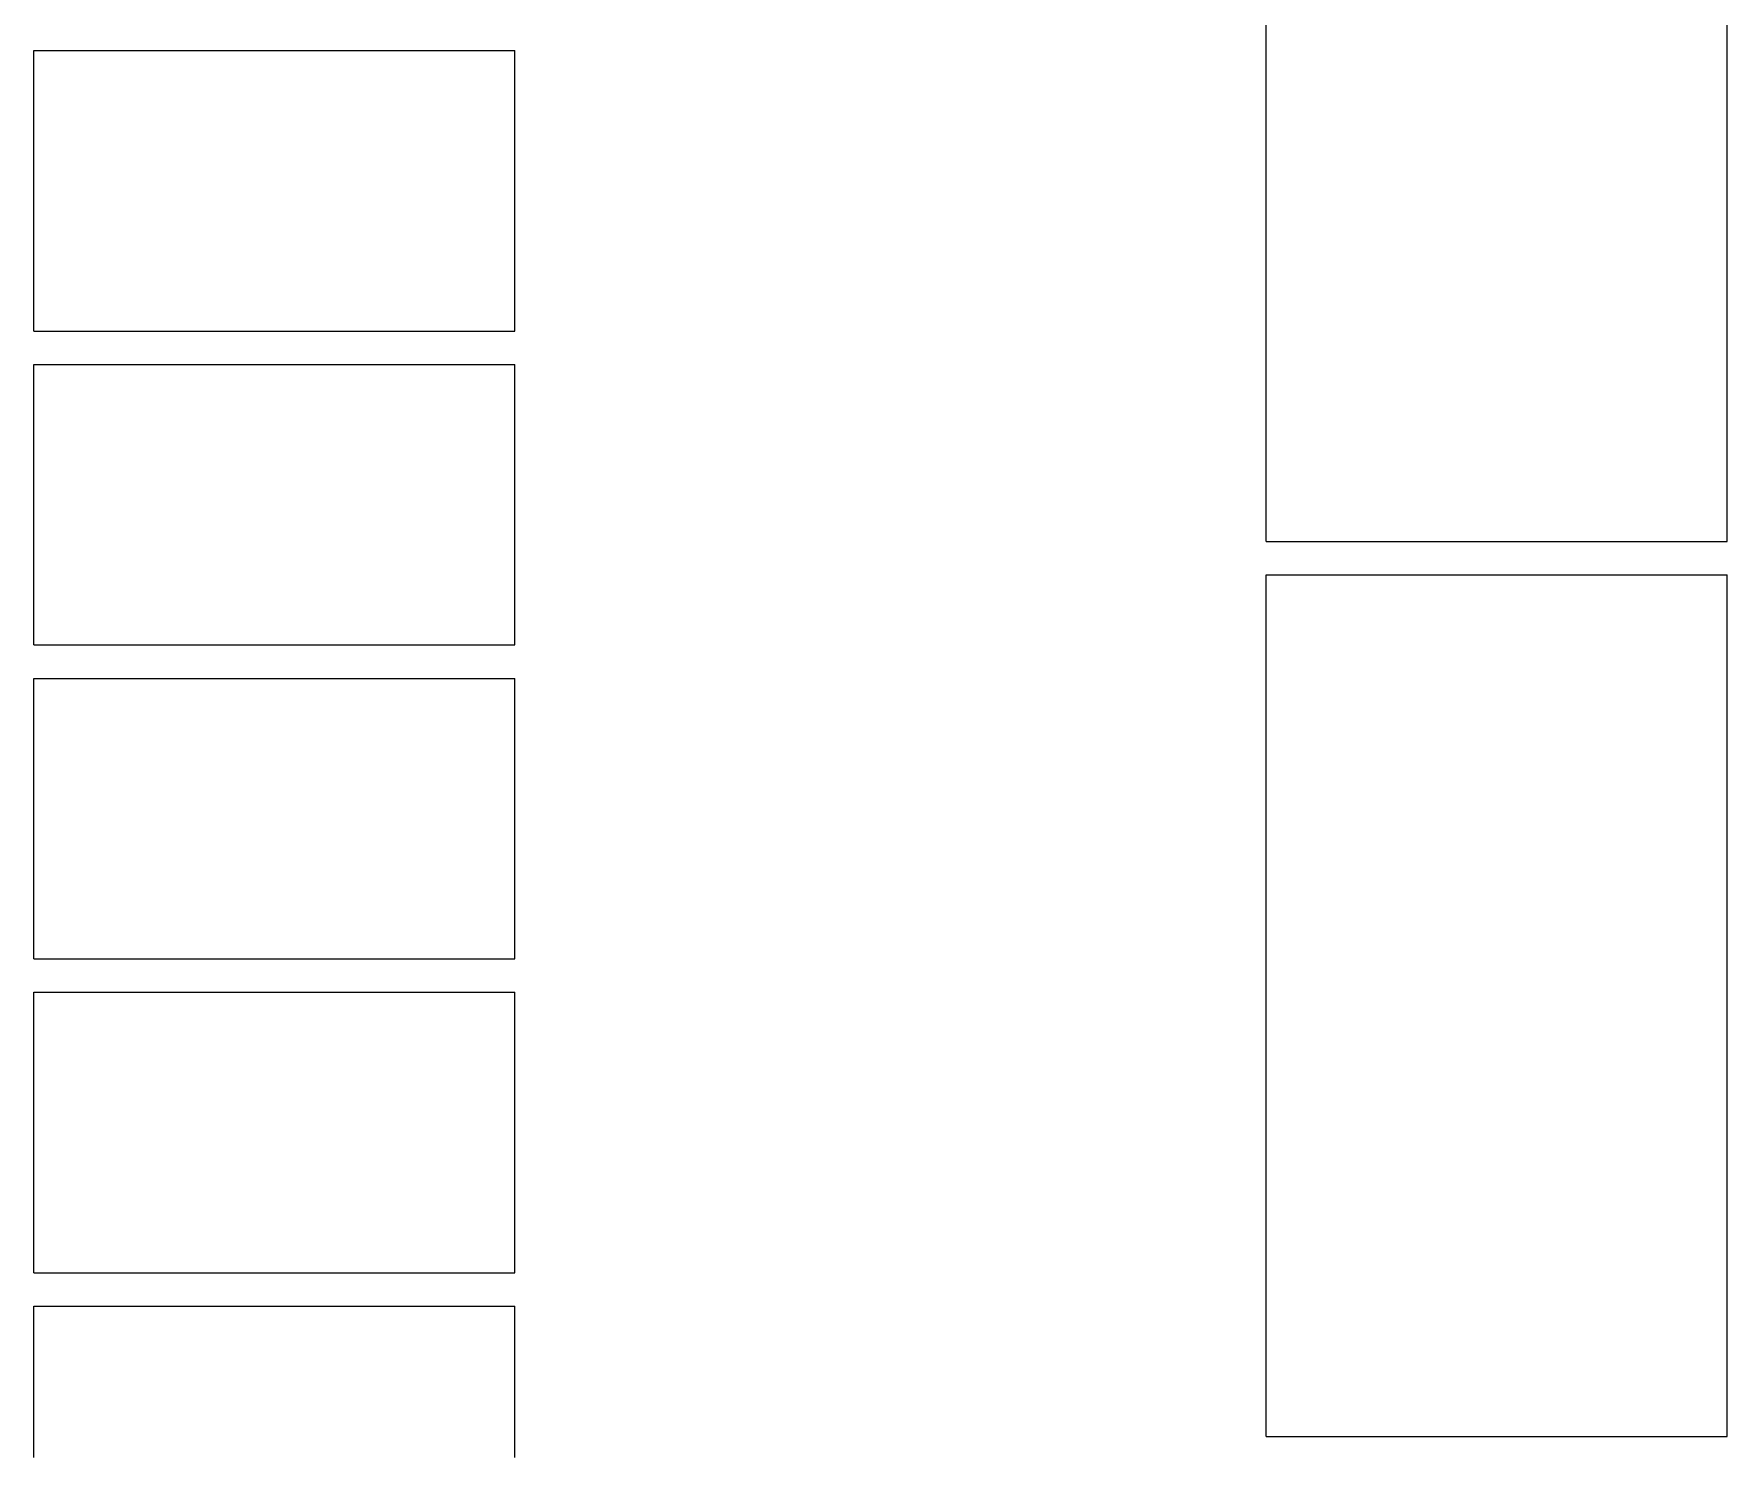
# Model space of a CAD drawing. Header units: metres. Extents: x -45 to 241, y 0 to 388.
# Drawn here: x -45.33 to -19.96, y 240.55 to 261.8 of the extents above; entities that cross this region are included whole.
import ezdxf

# ---------------------------------------------------------------- set-up
doc = ezdxf.new("R2010")
doc.units = ezdxf.units.M

msp = doc.modelspace()

# ---------------------------------------------------------------- linework, layer by layer
for points in [[(-26.868, 254.2), (-26.868, 254.405), (-26.868, 254.61), (-26.868, 254.814), (-26.868, 255.019), (-26.868, 255.224), (-26.868, 255.429), (-26.868, 255.633), (-26.868, 255.838), (-26.868, 256.043), (-26.868, 256.248), (-26.868, 256.452), (-26.868, 256.657), (-26.868, 256.862), (-26.868, 257.067), (-26.868, 257.271), (-26.868, 257.476), (-26.868, 257.681), (-26.868, 257.886), (-26.868, 258.09), (-26.868, 258.295), (-26.868, 258.5), (-26.868, 258.705), (-26.868, 258.91), (-26.868, 259.114), (-26.868, 259.319), (-26.868, 259.524), (-26.868, 259.729), (-26.868, 259.933), (-26.868, 260.138), (-26.868, 260.343), (-26.868, 260.548), (-26.868, 260.752), (-26.868, 260.957), (-26.868, 261.162), (-26.868, 261.367), (-26.868, 261.571), (-26.868, 261.776), (-26.868, 261.981)], [(-19.964, 254.2), (-19.964, 254.405), (-19.964, 254.61), (-19.964, 254.814), (-19.964, 255.019), (-19.964, 255.224), (-19.964, 255.429), (-19.964, 255.633), (-19.964, 255.838), (-19.964, 256.043), (-19.964, 256.248), (-19.964, 256.452), (-19.964, 256.657), (-19.964, 256.862), (-19.964, 257.067), (-19.964, 257.271), (-19.964, 257.476), (-19.964, 257.681), (-19.964, 257.886), (-19.964, 258.09), (-19.964, 258.295), (-19.964, 258.5), (-19.964, 258.705), (-19.964, 258.91), (-19.964, 259.114), (-19.964, 259.319), (-19.964, 259.524), (-19.964, 259.729), (-19.964, 259.933), (-19.964, 260.138), (-19.964, 260.343), (-19.964, 260.548), (-19.964, 260.752), (-19.964, 260.957), (-19.964, 261.162), (-19.964, 261.367), (-19.964, 261.571), (-19.964, 261.776), (-19.964, 261.981)], [(-45.325, 257.35), (-45.325, 257.417), (-45.325, 257.483), (-45.325, 257.55), (-45.325, 257.617), (-45.325, 257.683), (-45.325, 257.75), (-45.325, 257.817), (-45.325, 257.883), (-45.325, 257.95), (-45.325, 258.017), (-45.325, 258.083), (-45.325, 258.15), (-45.325, 258.217), (-45.325, 258.283), (-45.325, 258.35), (-45.325, 258.417), (-45.325, 258.483), (-45.325, 258.55), (-45.325, 258.617), (-45.325, 258.683), (-45.325, 258.75), (-45.325, 258.817), (-45.325, 258.883), (-45.325, 258.95), (-45.325, 259.017), (-45.325, 259.083), (-45.325, 259.15), (-45.325, 259.217), (-45.325, 259.283), (-45.325, 259.35), (-45.325, 259.417), (-45.325, 259.483), (-45.325, 259.55), (-45.325, 259.617), (-45.325, 259.683), (-45.325, 259.75), (-45.325, 259.817), (-45.325, 259.883), (-45.325, 259.95), (-45.325, 260.017), (-45.325, 260.083), (-45.325, 260.15), (-45.325, 260.217), (-45.325, 260.283), (-45.325, 260.35), (-45.325, 260.417), (-45.325, 260.483), (-45.325, 260.55), (-45.325, 260.617), (-45.325, 260.683), (-45.325, 260.75), (-45.325, 260.817), (-45.325, 260.883), (-45.325, 260.95), (-45.325, 261.017), (-45.325, 261.083), (-45.325, 261.15), (-45.325, 261.217), (-45.325, 261.283), (-45.325, 261.35), (-45.325, 261.417), (-45.325, 261.483), (-45.325, 261.55)], [(-45.325, 261.55), (-45.211, 261.55), (-45.096, 261.55), (-44.982, 261.55), (-44.868, 261.55), (-44.753, 261.55), (-44.639, 261.55), (-44.525, 261.55), (-44.411, 261.55), (-44.296, 261.55), (-44.182, 261.55), (-44.068, 261.55), (-43.953, 261.55), (-43.839, 261.55), (-43.725, 261.55), (-43.61, 261.55), (-43.496, 261.55), (-43.382, 261.55), (-43.267, 261.55), (-43.153, 261.55), (-43.039, 261.55), (-42.924, 261.55), (-42.81, 261.55), (-42.696, 261.55), (-42.581, 261.55), (-42.467, 261.55), (-42.353, 261.55), (-42.238, 261.55), (-42.124, 261.55), (-42.01, 261.55), (-41.895, 261.55), (-41.781, 261.55), (-41.667, 261.55), (-41.552, 261.55), (-41.438, 261.55), (-41.324, 261.55), (-41.209, 261.55), (-41.095, 261.55), (-40.981, 261.55), (-40.866, 261.55), (-40.752, 261.55), (-40.638, 261.55), (-40.523, 261.55), (-40.409, 261.55), (-40.295, 261.55), (-40.18, 261.55), (-40.066, 261.55), (-39.952, 261.55), (-39.838, 261.55), (-39.723, 261.55), (-39.609, 261.55), (-39.495, 261.55), (-39.38, 261.55), (-39.266, 261.55), (-39.152, 261.55), (-39.037, 261.55), (-38.923, 261.55), (-38.809, 261.55), (-38.694, 261.55), (-38.58, 261.55), (-38.466, 261.55), (-38.351, 261.55), (-38.237, 261.55), (-38.123, 261.55)], [(-38.123, 257.35), (-38.123, 257.417), (-38.123, 257.483), (-38.123, 257.55), (-38.123, 257.617), (-38.123, 257.683), (-38.123, 257.75), (-38.123, 257.817), (-38.123, 257.883), (-38.123, 257.95), (-38.123, 258.017), (-38.123, 258.083), (-38.123, 258.15), (-38.123, 258.217), (-38.123, 258.283), (-38.123, 258.35), (-38.123, 258.417), (-38.123, 258.483), (-38.123, 258.55), (-38.123, 258.617), (-38.123, 258.683), (-38.123, 258.75), (-38.123, 258.817), (-38.123, 258.883), (-38.123, 258.95), (-38.123, 259.017), (-38.123, 259.083), (-38.123, 259.15), (-38.123, 259.217), (-38.123, 259.283), (-38.123, 259.35), (-38.123, 259.417), (-38.123, 259.483), (-38.123, 259.55), (-38.123, 259.617), (-38.123, 259.683), (-38.123, 259.75), (-38.123, 259.817), (-38.123, 259.883), (-38.123, 259.95), (-38.123, 260.017), (-38.123, 260.083), (-38.123, 260.15), (-38.123, 260.217), (-38.123, 260.283), (-38.123, 260.35), (-38.123, 260.417), (-38.123, 260.483), (-38.123, 260.55), (-38.123, 260.617), (-38.123, 260.683), (-38.123, 260.75), (-38.123, 260.817), (-38.123, 260.883), (-38.123, 260.95), (-38.123, 261.017), (-38.123, 261.083), (-38.123, 261.15), (-38.123, 261.217), (-38.123, 261.283), (-38.123, 261.35), (-38.123, 261.417), (-38.123, 261.483), (-38.123, 261.55)], [(-45.325, 257.35), (-45.211, 257.35), (-45.096, 257.35), (-44.982, 257.35), (-44.868, 257.35), (-44.753, 257.35), (-44.639, 257.35), (-44.525, 257.35), (-44.411, 257.35), (-44.296, 257.35), (-44.182, 257.35), (-44.068, 257.35), (-43.953, 257.35), (-43.839, 257.35), (-43.725, 257.35), (-43.61, 257.35), (-43.496, 257.35), (-43.382, 257.35), (-43.267, 257.35), (-43.153, 257.35), (-43.039, 257.35), (-42.924, 257.35), (-42.81, 257.35), (-42.696, 257.35), (-42.581, 257.35), (-42.467, 257.35), (-42.353, 257.35), (-42.238, 257.35), (-42.124, 257.35), (-42.01, 257.35), (-41.895, 257.35), (-41.781, 257.35), (-41.667, 257.35), (-41.552, 257.35), (-41.438, 257.35), (-41.324, 257.35), (-41.209, 257.35), (-41.095, 257.35), (-40.981, 257.35), (-40.866, 257.35), (-40.752, 257.35), (-40.638, 257.35), (-40.523, 257.35), (-40.409, 257.35), (-40.295, 257.35), (-40.18, 257.35), (-40.066, 257.35), (-39.952, 257.35), (-39.838, 257.35), (-39.723, 257.35), (-39.609, 257.35), (-39.495, 257.35), (-39.38, 257.35), (-39.266, 257.35), (-39.152, 257.35), (-39.037, 257.35), (-38.923, 257.35), (-38.809, 257.35), (-38.694, 257.35), (-38.58, 257.35), (-38.466, 257.35), (-38.351, 257.35), (-38.237, 257.35), (-38.123, 257.35)], [(-45.325, 252.65), (-45.325, 252.717), (-45.325, 252.783), (-45.325, 252.85), (-45.325, 252.917), (-45.325, 252.983), (-45.325, 253.05), (-45.325, 253.117), (-45.325, 253.183), (-45.325, 253.25), (-45.325, 253.317), (-45.325, 253.383), (-45.325, 253.45), (-45.325, 253.517), (-45.325, 253.583), (-45.325, 253.65), (-45.325, 253.717), (-45.325, 253.783), (-45.325, 253.85), (-45.325, 253.917), (-45.325, 253.983), (-45.325, 254.05), (-45.325, 254.117), (-45.325, 254.183), (-45.325, 254.25), (-45.325, 254.317), (-45.325, 254.383), (-45.325, 254.45), (-45.325, 254.517), (-45.325, 254.583), (-45.325, 254.65), (-45.325, 254.717), (-45.325, 254.783), (-45.325, 254.85), (-45.325, 254.917), (-45.325, 254.983), (-45.325, 255.05), (-45.325, 255.117), (-45.325, 255.183), (-45.325, 255.25), (-45.325, 255.317), (-45.325, 255.383), (-45.325, 255.45), (-45.325, 255.517), (-45.325, 255.583), (-45.325, 255.65), (-45.325, 255.717), (-45.325, 255.783), (-45.325, 255.85), (-45.325, 255.917), (-45.325, 255.983), (-45.325, 256.05), (-45.325, 256.117), (-45.325, 256.183), (-45.325, 256.25), (-45.325, 256.317), (-45.325, 256.383), (-45.325, 256.45), (-45.325, 256.517), (-45.325, 256.583), (-45.325, 256.65), (-45.325, 256.717), (-45.325, 256.783), (-45.325, 256.85)], [(-45.325, 256.85), (-45.211, 256.85), (-45.096, 256.85), (-44.982, 256.85), (-44.868, 256.85), (-44.753, 256.85), (-44.639, 256.85), (-44.525, 256.85), (-44.411, 256.85), (-44.296, 256.85), (-44.182, 256.85), (-44.068, 256.85), (-43.953, 256.85), (-43.839, 256.85), (-43.725, 256.85), (-43.61, 256.85), (-43.496, 256.85), (-43.382, 256.85), (-43.267, 256.85), (-43.153, 256.85), (-43.039, 256.85), (-42.924, 256.85), (-42.81, 256.85), (-42.696, 256.85), (-42.581, 256.85), (-42.467, 256.85), (-42.353, 256.85), (-42.238, 256.85), (-42.124, 256.85), (-42.01, 256.85), (-41.895, 256.85), (-41.781, 256.85), (-41.667, 256.85), (-41.552, 256.85), (-41.438, 256.85), (-41.324, 256.85), (-41.209, 256.85), (-41.095, 256.85), (-40.981, 256.85), (-40.866, 256.85), (-40.752, 256.85), (-40.638, 256.85), (-40.523, 256.85), (-40.409, 256.85), (-40.295, 256.85), (-40.18, 256.85), (-40.066, 256.85), (-39.952, 256.85), (-39.838, 256.85), (-39.723, 256.85), (-39.609, 256.85), (-39.495, 256.85), (-39.38, 256.85), (-39.266, 256.85), (-39.152, 256.85), (-39.037, 256.85), (-38.923, 256.85), (-38.809, 256.85), (-38.694, 256.85), (-38.58, 256.85), (-38.466, 256.85), (-38.351, 256.85), (-38.237, 256.85), (-38.123, 256.85)], [(-38.123, 252.65), (-38.123, 252.717), (-38.123, 252.783), (-38.123, 252.85), (-38.123, 252.917), (-38.123, 252.983), (-38.123, 253.05), (-38.123, 253.117), (-38.123, 253.183), (-38.123, 253.25), (-38.123, 253.317), (-38.123, 253.383), (-38.123, 253.45), (-38.123, 253.517), (-38.123, 253.583), (-38.123, 253.65), (-38.123, 253.717), (-38.123, 253.783), (-38.123, 253.85), (-38.123, 253.917), (-38.123, 253.983), (-38.123, 254.05), (-38.123, 254.117), (-38.123, 254.183), (-38.123, 254.25), (-38.123, 254.317), (-38.123, 254.383), (-38.123, 254.45), (-38.123, 254.517), (-38.123, 254.583), (-38.123, 254.65), (-38.123, 254.717), (-38.123, 254.783), (-38.123, 254.85), (-38.123, 254.917), (-38.123, 254.983), (-38.123, 255.05), (-38.123, 255.117), (-38.123, 255.183), (-38.123, 255.25), (-38.123, 255.317), (-38.123, 255.383), (-38.123, 255.45), (-38.123, 255.517), (-38.123, 255.583), (-38.123, 255.65), (-38.123, 255.717), (-38.123, 255.783), (-38.123, 255.85), (-38.123, 255.917), (-38.123, 255.983), (-38.123, 256.05), (-38.123, 256.117), (-38.123, 256.183), (-38.123, 256.25), (-38.123, 256.317), (-38.123, 256.383), (-38.123, 256.45), (-38.123, 256.517), (-38.123, 256.583), (-38.123, 256.65), (-38.123, 256.717), (-38.123, 256.783), (-38.123, 256.85)], [(-26.868, 254.2), (-26.758, 254.2), (-26.649, 254.2), (-26.539, 254.2), (-26.429, 254.2), (-26.32, 254.2), (-26.21, 254.2), (-26.101, 254.2), (-25.991, 254.2), (-25.881, 254.2), (-25.772, 254.2), (-25.662, 254.2), (-25.553, 254.2), (-25.443, 254.2), (-25.333, 254.2), (-25.224, 254.2), (-25.114, 254.2), (-25.005, 254.2), (-24.895, 254.2), (-24.786, 254.2), (-24.676, 254.2), (-24.566, 254.2), (-24.457, 254.2), (-24.347, 254.2), (-24.238, 254.2), (-24.128, 254.2), (-24.018, 254.2), (-23.909, 254.2), (-23.799, 254.2), (-23.69, 254.2), (-23.58, 254.2), (-23.47, 254.2), (-23.361, 254.2), (-23.251, 254.2), (-23.142, 254.2), (-23.032, 254.2), (-22.923, 254.2), (-22.813, 254.2), (-22.703, 254.2), (-22.594, 254.2), (-22.484, 254.2), (-22.375, 254.2), (-22.265, 254.2), (-22.155, 254.2), (-22.046, 254.2), (-21.936, 254.2), (-21.827, 254.2), (-21.717, 254.2), (-21.607, 254.2), (-21.498, 254.2), (-21.388, 254.2), (-21.279, 254.2), (-21.169, 254.2), (-21.06, 254.2), (-20.95, 254.2), (-20.84, 254.2), (-20.731, 254.2), (-20.621, 254.2), (-20.512, 254.2), (-20.402, 254.2), (-20.292, 254.2), (-20.183, 254.2), (-20.073, 254.2), (-19.964, 254.2)], [(-26.868, 240.8), (-26.868, 241.005), (-26.868, 241.21), (-26.868, 241.414), (-26.868, 241.619), (-26.868, 241.824), (-26.868, 242.029), (-26.868, 242.233), (-26.868, 242.438), (-26.868, 242.643), (-26.868, 242.848), (-26.868, 243.052), (-26.868, 243.257), (-26.868, 243.462), (-26.868, 243.667), (-26.868, 243.871), (-26.868, 244.076), (-26.868, 244.281), (-26.868, 244.486), (-26.868, 244.69), (-26.868, 244.895), (-26.868, 245.1), (-26.868, 245.305), (-26.868, 245.51), (-26.868, 245.714), (-26.868, 245.919), (-26.868, 246.124), (-26.868, 246.329), (-26.868, 246.533), (-26.868, 246.738), (-26.868, 246.943), (-26.868, 247.148), (-26.868, 247.352), (-26.868, 247.557), (-26.868, 247.762), (-26.868, 247.967), (-26.868, 248.171), (-26.868, 248.376), (-26.868, 248.581), (-26.868, 248.786), (-26.868, 248.99), (-26.868, 249.195), (-26.868, 249.4), (-26.868, 249.605), (-26.868, 249.81), (-26.868, 250.014), (-26.868, 250.219), (-26.868, 250.424), (-26.868, 250.629), (-26.868, 250.833), (-26.868, 251.038), (-26.868, 251.243), (-26.868, 251.448), (-26.868, 251.652), (-26.868, 251.857), (-26.868, 252.062), (-26.868, 252.267), (-26.868, 252.471), (-26.868, 252.676), (-26.868, 252.881), (-26.868, 253.086), (-26.868, 253.29), (-26.868, 253.495), (-26.868, 253.7)], [(-26.868, 253.7), (-26.758, 253.7), (-26.649, 253.7), (-26.539, 253.7), (-26.429, 253.7), (-26.32, 253.7), (-26.21, 253.7), (-26.101, 253.7), (-25.991, 253.7), (-25.881, 253.7), (-25.772, 253.7), (-25.662, 253.7), (-25.553, 253.7), (-25.443, 253.7), (-25.333, 253.7), (-25.224, 253.7), (-25.114, 253.7), (-25.005, 253.7), (-24.895, 253.7), (-24.786, 253.7), (-24.676, 253.7), (-24.566, 253.7), (-24.457, 253.7), (-24.347, 253.7), (-24.238, 253.7), (-24.128, 253.7), (-24.018, 253.7), (-23.909, 253.7), (-23.799, 253.7), (-23.69, 253.7), (-23.58, 253.7), (-23.47, 253.7), (-23.361, 253.7), (-23.251, 253.7), (-23.142, 253.7), (-23.032, 253.7), (-22.923, 253.7), (-22.813, 253.7), (-22.703, 253.7), (-22.594, 253.7), (-22.484, 253.7), (-22.375, 253.7), (-22.265, 253.7), (-22.155, 253.7), (-22.046, 253.7), (-21.936, 253.7), (-21.827, 253.7), (-21.717, 253.7), (-21.607, 253.7), (-21.498, 253.7), (-21.388, 253.7), (-21.279, 253.7), (-21.169, 253.7), (-21.06, 253.7), (-20.95, 253.7), (-20.84, 253.7), (-20.731, 253.7), (-20.621, 253.7), (-20.512, 253.7), (-20.402, 253.7), (-20.292, 253.7), (-20.183, 253.7), (-20.073, 253.7), (-19.964, 253.7)], [(-19.964, 240.8), (-19.964, 241.005), (-19.964, 241.21), (-19.964, 241.414), (-19.964, 241.619), (-19.964, 241.824), (-19.964, 242.029), (-19.964, 242.233), (-19.964, 242.438), (-19.964, 242.643), (-19.964, 242.848), (-19.964, 243.052), (-19.964, 243.257), (-19.964, 243.462), (-19.964, 243.667), (-19.964, 243.871), (-19.964, 244.076), (-19.964, 244.281), (-19.964, 244.486), (-19.964, 244.69), (-19.964, 244.895), (-19.964, 245.1), (-19.964, 245.305), (-19.964, 245.51), (-19.964, 245.714), (-19.964, 245.919), (-19.964, 246.124), (-19.964, 246.329), (-19.964, 246.533), (-19.964, 246.738), (-19.964, 246.943), (-19.964, 247.148), (-19.964, 247.352), (-19.964, 247.557), (-19.964, 247.762), (-19.964, 247.967), (-19.964, 248.171), (-19.964, 248.376), (-19.964, 248.581), (-19.964, 248.786), (-19.964, 248.99), (-19.964, 249.195), (-19.964, 249.4), (-19.964, 249.605), (-19.964, 249.81), (-19.964, 250.014), (-19.964, 250.219), (-19.964, 250.424), (-19.964, 250.629), (-19.964, 250.833), (-19.964, 251.038), (-19.964, 251.243), (-19.964, 251.448), (-19.964, 251.652), (-19.964, 251.857), (-19.964, 252.062), (-19.964, 252.267), (-19.964, 252.471), (-19.964, 252.676), (-19.964, 252.881), (-19.964, 253.086), (-19.964, 253.29), (-19.964, 253.495), (-19.964, 253.7)], [(-45.325, 252.65), (-45.211, 252.65), (-45.096, 252.65), (-44.982, 252.65), (-44.868, 252.65), (-44.753, 252.65), (-44.639, 252.65), (-44.525, 252.65), (-44.411, 252.65), (-44.296, 252.65), (-44.182, 252.65), (-44.068, 252.65), (-43.953, 252.65), (-43.839, 252.65), (-43.725, 252.65), (-43.61, 252.65), (-43.496, 252.65), (-43.382, 252.65), (-43.267, 252.65), (-43.153, 252.65), (-43.039, 252.65), (-42.924, 252.65), (-42.81, 252.65), (-42.696, 252.65), (-42.581, 252.65), (-42.467, 252.65), (-42.353, 252.65), (-42.238, 252.65), (-42.124, 252.65), (-42.01, 252.65), (-41.895, 252.65), (-41.781, 252.65), (-41.667, 252.65), (-41.552, 252.65), (-41.438, 252.65), (-41.324, 252.65), (-41.209, 252.65), (-41.095, 252.65), (-40.981, 252.65), (-40.866, 252.65), (-40.752, 252.65), (-40.638, 252.65), (-40.523, 252.65), (-40.409, 252.65), (-40.295, 252.65), (-40.18, 252.65), (-40.066, 252.65), (-39.952, 252.65), (-39.838, 252.65), (-39.723, 252.65), (-39.609, 252.65), (-39.495, 252.65), (-39.38, 252.65), (-39.266, 252.65), (-39.152, 252.65), (-39.037, 252.65), (-38.923, 252.65), (-38.809, 252.65), (-38.694, 252.65), (-38.58, 252.65), (-38.466, 252.65), (-38.351, 252.65), (-38.237, 252.65), (-38.123, 252.65)], [(-45.325, 247.95), (-45.325, 248.017), (-45.325, 248.083), (-45.325, 248.15), (-45.325, 248.217), (-45.325, 248.283), (-45.325, 248.35), (-45.325, 248.417), (-45.325, 248.483), (-45.325, 248.55), (-45.325, 248.617), (-45.325, 248.683), (-45.325, 248.75), (-45.325, 248.817), (-45.325, 248.883), (-45.325, 248.95), (-45.325, 249.017), (-45.325, 249.083), (-45.325, 249.15), (-45.325, 249.217), (-45.325, 249.283), (-45.325, 249.35), (-45.325, 249.417), (-45.325, 249.483), (-45.325, 249.55), (-45.325, 249.617), (-45.325, 249.683), (-45.325, 249.75), (-45.325, 249.817), (-45.325, 249.883), (-45.325, 249.95), (-45.325, 250.017), (-45.325, 250.083), (-45.325, 250.15), (-45.325, 250.217), (-45.325, 250.283), (-45.325, 250.35), (-45.325, 250.417), (-45.325, 250.483), (-45.325, 250.55), (-45.325, 250.617), (-45.325, 250.683), (-45.325, 250.75), (-45.325, 250.817), (-45.325, 250.883), (-45.325, 250.95), (-45.325, 251.017), (-45.325, 251.083), (-45.325, 251.15), (-45.325, 251.217), (-45.325, 251.283), (-45.325, 251.35), (-45.325, 251.417), (-45.325, 251.483), (-45.325, 251.55), (-45.325, 251.617), (-45.325, 251.683), (-45.325, 251.75), (-45.325, 251.817), (-45.325, 251.883), (-45.325, 251.95), (-45.325, 252.017), (-45.325, 252.083), (-45.325, 252.15)], [(-45.325, 252.15), (-45.211, 252.15), (-45.096, 252.15), (-44.982, 252.15), (-44.868, 252.15), (-44.753, 252.15), (-44.639, 252.15), (-44.525, 252.15), (-44.411, 252.15), (-44.296, 252.15), (-44.182, 252.15), (-44.068, 252.15), (-43.953, 252.15), (-43.839, 252.15), (-43.725, 252.15), (-43.61, 252.15), (-43.496, 252.15), (-43.382, 252.15), (-43.267, 252.15), (-43.153, 252.15), (-43.039, 252.15), (-42.924, 252.15), (-42.81, 252.15), (-42.696, 252.15), (-42.581, 252.15), (-42.467, 252.15), (-42.353, 252.15), (-42.238, 252.15), (-42.124, 252.15), (-42.01, 252.15), (-41.895, 252.15), (-41.781, 252.15), (-41.667, 252.15), (-41.552, 252.15), (-41.438, 252.15), (-41.324, 252.15), (-41.209, 252.15), (-41.095, 252.15), (-40.981, 252.15), (-40.866, 252.15), (-40.752, 252.15), (-40.638, 252.15), (-40.523, 252.15), (-40.409, 252.15), (-40.295, 252.15), (-40.18, 252.15), (-40.066, 252.15), (-39.952, 252.15), (-39.838, 252.15), (-39.723, 252.15), (-39.609, 252.15), (-39.495, 252.15), (-39.38, 252.15), (-39.266, 252.15), (-39.152, 252.15), (-39.037, 252.15), (-38.923, 252.15), (-38.809, 252.15), (-38.694, 252.15), (-38.58, 252.15), (-38.466, 252.15), (-38.351, 252.15), (-38.237, 252.15), (-38.123, 252.15)], [(-38.123, 247.95), (-38.123, 248.017), (-38.123, 248.083), (-38.123, 248.15), (-38.123, 248.217), (-38.123, 248.283), (-38.123, 248.35), (-38.123, 248.417), (-38.123, 248.483), (-38.123, 248.55), (-38.123, 248.617), (-38.123, 248.683), (-38.123, 248.75), (-38.123, 248.817), (-38.123, 248.883), (-38.123, 248.95), (-38.123, 249.017), (-38.123, 249.083), (-38.123, 249.15), (-38.123, 249.217), (-38.123, 249.283), (-38.123, 249.35), (-38.123, 249.417), (-38.123, 249.483), (-38.123, 249.55), (-38.123, 249.617), (-38.123, 249.683), (-38.123, 249.75), (-38.123, 249.817), (-38.123, 249.883), (-38.123, 249.95), (-38.123, 250.017), (-38.123, 250.083), (-38.123, 250.15), (-38.123, 250.217), (-38.123, 250.283), (-38.123, 250.35), (-38.123, 250.417), (-38.123, 250.483), (-38.123, 250.55), (-38.123, 250.617), (-38.123, 250.683), (-38.123, 250.75), (-38.123, 250.817), (-38.123, 250.883), (-38.123, 250.95), (-38.123, 251.017), (-38.123, 251.083), (-38.123, 251.15), (-38.123, 251.217), (-38.123, 251.283), (-38.123, 251.35), (-38.123, 251.417), (-38.123, 251.483), (-38.123, 251.55), (-38.123, 251.617), (-38.123, 251.683), (-38.123, 251.75), (-38.123, 251.817), (-38.123, 251.883), (-38.123, 251.95), (-38.123, 252.017), (-38.123, 252.083), (-38.123, 252.15)], [(-45.325, 247.95), (-45.211, 247.95), (-45.096, 247.95), (-44.982, 247.95), (-44.868, 247.95), (-44.753, 247.95), (-44.639, 247.95), (-44.525, 247.95), (-44.411, 247.95), (-44.296, 247.95), (-44.182, 247.95), (-44.068, 247.95), (-43.953, 247.95), (-43.839, 247.95), (-43.725, 247.95), (-43.61, 247.95), (-43.496, 247.95), (-43.382, 247.95), (-43.267, 247.95), (-43.153, 247.95), (-43.039, 247.95), (-42.924, 247.95), (-42.81, 247.95), (-42.696, 247.95), (-42.581, 247.95), (-42.467, 247.95), (-42.353, 247.95), (-42.238, 247.95), (-42.124, 247.95), (-42.01, 247.95), (-41.895, 247.95), (-41.781, 247.95), (-41.667, 247.95), (-41.552, 247.95), (-41.438, 247.95), (-41.324, 247.95), (-41.209, 247.95), (-41.095, 247.95), (-40.981, 247.95), (-40.866, 247.95), (-40.752, 247.95), (-40.638, 247.95), (-40.523, 247.95), (-40.409, 247.95), (-40.295, 247.95), (-40.18, 247.95), (-40.066, 247.95), (-39.952, 247.95), (-39.838, 247.95), (-39.723, 247.95), (-39.609, 247.95), (-39.495, 247.95), (-39.38, 247.95), (-39.266, 247.95), (-39.152, 247.95), (-39.037, 247.95), (-38.923, 247.95), (-38.809, 247.95), (-38.694, 247.95), (-38.58, 247.95), (-38.466, 247.95), (-38.351, 247.95), (-38.237, 247.95), (-38.123, 247.95)], [(-45.325, 243.25), (-45.325, 243.317), (-45.325, 243.383), (-45.325, 243.45), (-45.325, 243.517), (-45.325, 243.583), (-45.325, 243.65), (-45.325, 243.717), (-45.325, 243.783), (-45.325, 243.85), (-45.325, 243.917), (-45.325, 243.983), (-45.325, 244.05), (-45.325, 244.117), (-45.325, 244.183), (-45.325, 244.25), (-45.325, 244.317), (-45.325, 244.383), (-45.325, 244.45), (-45.325, 244.517), (-45.325, 244.583), (-45.325, 244.65), (-45.325, 244.717), (-45.325, 244.783), (-45.325, 244.85), (-45.325, 244.917), (-45.325, 244.983), (-45.325, 245.05), (-45.325, 245.117), (-45.325, 245.183), (-45.325, 245.25), (-45.325, 245.317), (-45.325, 245.383), (-45.325, 245.45), (-45.325, 245.517), (-45.325, 245.583), (-45.325, 245.65), (-45.325, 245.717), (-45.325, 245.783), (-45.325, 245.85), (-45.325, 245.917), (-45.325, 245.983), (-45.325, 246.05), (-45.325, 246.117), (-45.325, 246.183), (-45.325, 246.25), (-45.325, 246.317), (-45.325, 246.383), (-45.325, 246.45), (-45.325, 246.517), (-45.325, 246.583), (-45.325, 246.65), (-45.325, 246.717), (-45.325, 246.783), (-45.325, 246.85), (-45.325, 246.917), (-45.325, 246.983), (-45.325, 247.05), (-45.325, 247.117), (-45.325, 247.183), (-45.325, 247.25), (-45.325, 247.317), (-45.325, 247.383), (-45.325, 247.45)], [(-45.325, 247.45), (-45.211, 247.45), (-45.096, 247.45), (-44.982, 247.45), (-44.868, 247.45), (-44.753, 247.45), (-44.639, 247.45), (-44.525, 247.45), (-44.411, 247.45), (-44.296, 247.45), (-44.182, 247.45), (-44.068, 247.45), (-43.953, 247.45), (-43.839, 247.45), (-43.725, 247.45), (-43.61, 247.45), (-43.496, 247.45), (-43.382, 247.45), (-43.267, 247.45), (-43.153, 247.45), (-43.039, 247.45), (-42.924, 247.45), (-42.81, 247.45), (-42.696, 247.45), (-42.581, 247.45), (-42.467, 247.45), (-42.353, 247.45), (-42.238, 247.45), (-42.124, 247.45), (-42.01, 247.45), (-41.895, 247.45), (-41.781, 247.45), (-41.667, 247.45), (-41.552, 247.45), (-41.438, 247.45), (-41.324, 247.45), (-41.209, 247.45), (-41.095, 247.45), (-40.981, 247.45), (-40.866, 247.45), (-40.752, 247.45), (-40.638, 247.45), (-40.523, 247.45), (-40.409, 247.45), (-40.295, 247.45), (-40.18, 247.45), (-40.066, 247.45), (-39.952, 247.45), (-39.838, 247.45), (-39.723, 247.45), (-39.609, 247.45), (-39.495, 247.45), (-39.38, 247.45), (-39.266, 247.45), (-39.152, 247.45), (-39.037, 247.45), (-38.923, 247.45), (-38.809, 247.45), (-38.694, 247.45), (-38.58, 247.45), (-38.466, 247.45), (-38.351, 247.45), (-38.237, 247.45), (-38.123, 247.45)], [(-38.123, 243.25), (-38.123, 243.317), (-38.123, 243.383), (-38.123, 243.45), (-38.123, 243.517), (-38.123, 243.583), (-38.123, 243.65), (-38.123, 243.717), (-38.123, 243.783), (-38.123, 243.85), (-38.123, 243.917), (-38.123, 243.983), (-38.123, 244.05), (-38.123, 244.117), (-38.123, 244.183), (-38.123, 244.25), (-38.123, 244.317), (-38.123, 244.383), (-38.123, 244.45), (-38.123, 244.517), (-38.123, 244.583), (-38.123, 244.65), (-38.123, 244.717), (-38.123, 244.783), (-38.123, 244.85), (-38.123, 244.917), (-38.123, 244.983), (-38.123, 245.05), (-38.123, 245.117), (-38.123, 245.183), (-38.123, 245.25), (-38.123, 245.317), (-38.123, 245.383), (-38.123, 245.45), (-38.123, 245.517), (-38.123, 245.583), (-38.123, 245.65), (-38.123, 245.717), (-38.123, 245.783), (-38.123, 245.85), (-38.123, 245.917), (-38.123, 245.983), (-38.123, 246.05), (-38.123, 246.117), (-38.123, 246.183), (-38.123, 246.25), (-38.123, 246.317), (-38.123, 246.383), (-38.123, 246.45), (-38.123, 246.517), (-38.123, 246.583), (-38.123, 246.65), (-38.123, 246.717), (-38.123, 246.783), (-38.123, 246.85), (-38.123, 246.917), (-38.123, 246.983), (-38.123, 247.05), (-38.123, 247.117), (-38.123, 247.183), (-38.123, 247.25), (-38.123, 247.317), (-38.123, 247.383), (-38.123, 247.45)], [(-45.325, 243.25), (-45.211, 243.25), (-45.096, 243.25), (-44.982, 243.25), (-44.868, 243.25), (-44.753, 243.25), (-44.639, 243.25), (-44.525, 243.25), (-44.411, 243.25), (-44.296, 243.25), (-44.182, 243.25), (-44.068, 243.25), (-43.953, 243.25), (-43.839, 243.25), (-43.725, 243.25), (-43.61, 243.25), (-43.496, 243.25), (-43.382, 243.25), (-43.267, 243.25), (-43.153, 243.25), (-43.039, 243.25), (-42.924, 243.25), (-42.81, 243.25), (-42.696, 243.25), (-42.581, 243.25), (-42.467, 243.25), (-42.353, 243.25), (-42.238, 243.25), (-42.124, 243.25), (-42.01, 243.25), (-41.895, 243.25), (-41.781, 243.25), (-41.667, 243.25), (-41.552, 243.25), (-41.438, 243.25), (-41.324, 243.25), (-41.209, 243.25), (-41.095, 243.25), (-40.981, 243.25), (-40.866, 243.25), (-40.752, 243.25), (-40.638, 243.25), (-40.523, 243.25), (-40.409, 243.25), (-40.295, 243.25), (-40.18, 243.25), (-40.066, 243.25), (-39.952, 243.25), (-39.838, 243.25), (-39.723, 243.25), (-39.609, 243.25), (-39.495, 243.25), (-39.38, 243.25), (-39.266, 243.25), (-39.152, 243.25), (-39.037, 243.25), (-38.923, 243.25), (-38.809, 243.25), (-38.694, 243.25), (-38.58, 243.25), (-38.466, 243.25), (-38.351, 243.25), (-38.237, 243.25), (-38.123, 243.25)], [(-45.325, 240.483), (-45.325, 240.55), (-45.325, 240.617), (-45.325, 240.683), (-45.325, 240.75), (-45.325, 240.817), (-45.325, 240.883), (-45.325, 240.95), (-45.325, 241.017), (-45.325, 241.083), (-45.325, 241.15), (-45.325, 241.217), (-45.325, 241.283), (-45.325, 241.35), (-45.325, 241.417), (-45.325, 241.483), (-45.325, 241.55), (-45.325, 241.617), (-45.325, 241.683), (-45.325, 241.75), (-45.325, 241.817), (-45.325, 241.883), (-45.325, 241.95), (-45.325, 242.017), (-45.325, 242.083), (-45.325, 242.15), (-45.325, 242.217), (-45.325, 242.283), (-45.325, 242.35), (-45.325, 242.417), (-45.325, 242.483), (-45.325, 242.55), (-45.325, 242.617), (-45.325, 242.683), (-45.325, 242.75)], [(-45.325, 242.75), (-45.211, 242.75), (-45.096, 242.75), (-44.982, 242.75), (-44.868, 242.75), (-44.753, 242.75), (-44.639, 242.75), (-44.525, 242.75), (-44.411, 242.75), (-44.296, 242.75), (-44.182, 242.75), (-44.068, 242.75), (-43.953, 242.75), (-43.839, 242.75), (-43.725, 242.75), (-43.61, 242.75), (-43.496, 242.75), (-43.382, 242.75), (-43.267, 242.75), (-43.153, 242.75), (-43.039, 242.75), (-42.924, 242.75), (-42.81, 242.75), (-42.696, 242.75), (-42.581, 242.75), (-42.467, 242.75), (-42.353, 242.75), (-42.238, 242.75), (-42.124, 242.75), (-42.01, 242.75), (-41.895, 242.75), (-41.781, 242.75), (-41.667, 242.75), (-41.552, 242.75), (-41.438, 242.75), (-41.324, 242.75), (-41.209, 242.75), (-41.095, 242.75), (-40.981, 242.75), (-40.866, 242.75), (-40.752, 242.75), (-40.638, 242.75), (-40.523, 242.75), (-40.409, 242.75), (-40.295, 242.75), (-40.18, 242.75), (-40.066, 242.75), (-39.952, 242.75), (-39.838, 242.75), (-39.723, 242.75), (-39.609, 242.75), (-39.495, 242.75), (-39.38, 242.75), (-39.266, 242.75), (-39.152, 242.75), (-39.037, 242.75), (-38.923, 242.75), (-38.809, 242.75), (-38.694, 242.75), (-38.58, 242.75), (-38.466, 242.75), (-38.351, 242.75), (-38.237, 242.75), (-38.123, 242.75)], [(-38.123, 240.483), (-38.123, 240.55), (-38.123, 240.617), (-38.123, 240.683), (-38.123, 240.75), (-38.123, 240.817), (-38.123, 240.883), (-38.123, 240.95), (-38.123, 241.017), (-38.123, 241.083), (-38.123, 241.15), (-38.123, 241.217), (-38.123, 241.283), (-38.123, 241.35), (-38.123, 241.417), (-38.123, 241.483), (-38.123, 241.55), (-38.123, 241.617), (-38.123, 241.683), (-38.123, 241.75), (-38.123, 241.817), (-38.123, 241.883), (-38.123, 241.95), (-38.123, 242.017), (-38.123, 242.083), (-38.123, 242.15), (-38.123, 242.217), (-38.123, 242.283), (-38.123, 242.35), (-38.123, 242.417), (-38.123, 242.483), (-38.123, 242.55), (-38.123, 242.617), (-38.123, 242.683), (-38.123, 242.75)], [(-26.868, 240.8), (-26.758, 240.8), (-26.649, 240.8), (-26.539, 240.8), (-26.429, 240.8), (-26.32, 240.8), (-26.21, 240.8), (-26.101, 240.8), (-25.991, 240.8), (-25.881, 240.8), (-25.772, 240.8), (-25.662, 240.8), (-25.553, 240.8), (-25.443, 240.8), (-25.333, 240.8), (-25.224, 240.8), (-25.114, 240.8), (-25.005, 240.8), (-24.895, 240.8), (-24.786, 240.8), (-24.676, 240.8), (-24.566, 240.8), (-24.457, 240.8), (-24.347, 240.8), (-24.238, 240.8), (-24.128, 240.8), (-24.018, 240.8), (-23.909, 240.8), (-23.799, 240.8), (-23.69, 240.8), (-23.58, 240.8), (-23.47, 240.8), (-23.361, 240.8), (-23.251, 240.8), (-23.142, 240.8), (-23.032, 240.8), (-22.923, 240.8), (-22.813, 240.8), (-22.703, 240.8), (-22.594, 240.8), (-22.484, 240.8), (-22.375, 240.8), (-22.265, 240.8), (-22.155, 240.8), (-22.046, 240.8), (-21.936, 240.8), (-21.827, 240.8), (-21.717, 240.8), (-21.607, 240.8), (-21.498, 240.8), (-21.388, 240.8), (-21.279, 240.8), (-21.169, 240.8), (-21.06, 240.8), (-20.95, 240.8), (-20.84, 240.8), (-20.731, 240.8), (-20.621, 240.8), (-20.512, 240.8), (-20.402, 240.8), (-20.292, 240.8), (-20.183, 240.8), (-20.073, 240.8), (-19.964, 240.8)]]:
    msp.add_lwpolyline(points)

doc.saveas('drawing.dxf')
